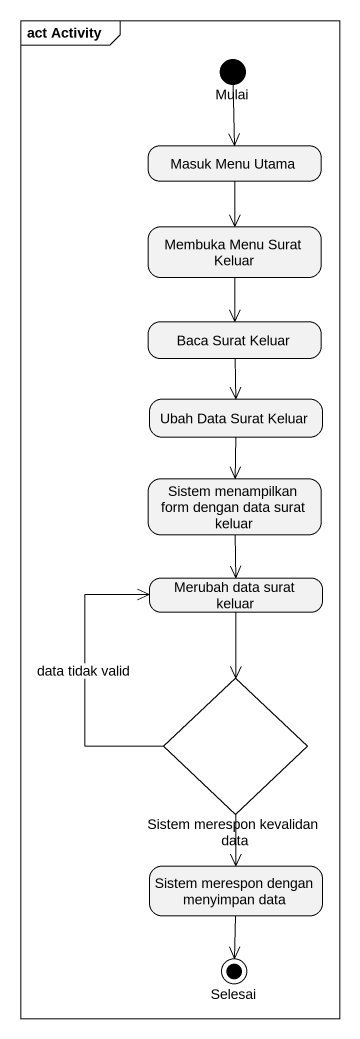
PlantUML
@startuml
mainframe act Activity
hide empty description
state Mulai <<start>>
state "Masuk Menu Utama" as Masuk_Menu_Utama
state "Membuka Menu Surat Keluar" as Membuka_Menu_Surat_Keluar
state "Baca Surat Keluar" as Baca_Surat_Keluar
state "Ubah Data Surat Keluar" as Ubah_Data_Surat_Keluar
state "Sistem menampilkan form dengan data surat keluar" as Sistem_menampilkan_form
state "Merubah data surat keluar" as Merubah_data_surat_keluar
state "Sistem merespon kevalidan data" as Sistem_merespon_kevalidan <<choice>>
state "Sistem merespon dengan menyimpan data" as Sistem_merespon_dengan
state Selesai <<end>>
Mulai --> Masuk_Menu_Utama
Masuk_Menu_Utama --> Membuka_Menu_Surat_Keluar
Membuka_Menu_Surat_Keluar --> Baca_Surat_Keluar
Baca_Surat_Keluar --> Ubah_Data_Surat_Keluar
Ubah_Data_Surat_Keluar --> Sistem_menampilkan_form
Sistem_menampilkan_form --> Merubah_data_surat_keluar
Merubah_data_surat_keluar --> Sistem_merespon_kevalidan
Sistem_merespon_kevalidan -up-> Merubah_data_surat_keluar : data tidak valid
Sistem_merespon_kevalidan --> Sistem_merespon_dengan
Sistem_merespon_dengan --> Selesai
@enduml
